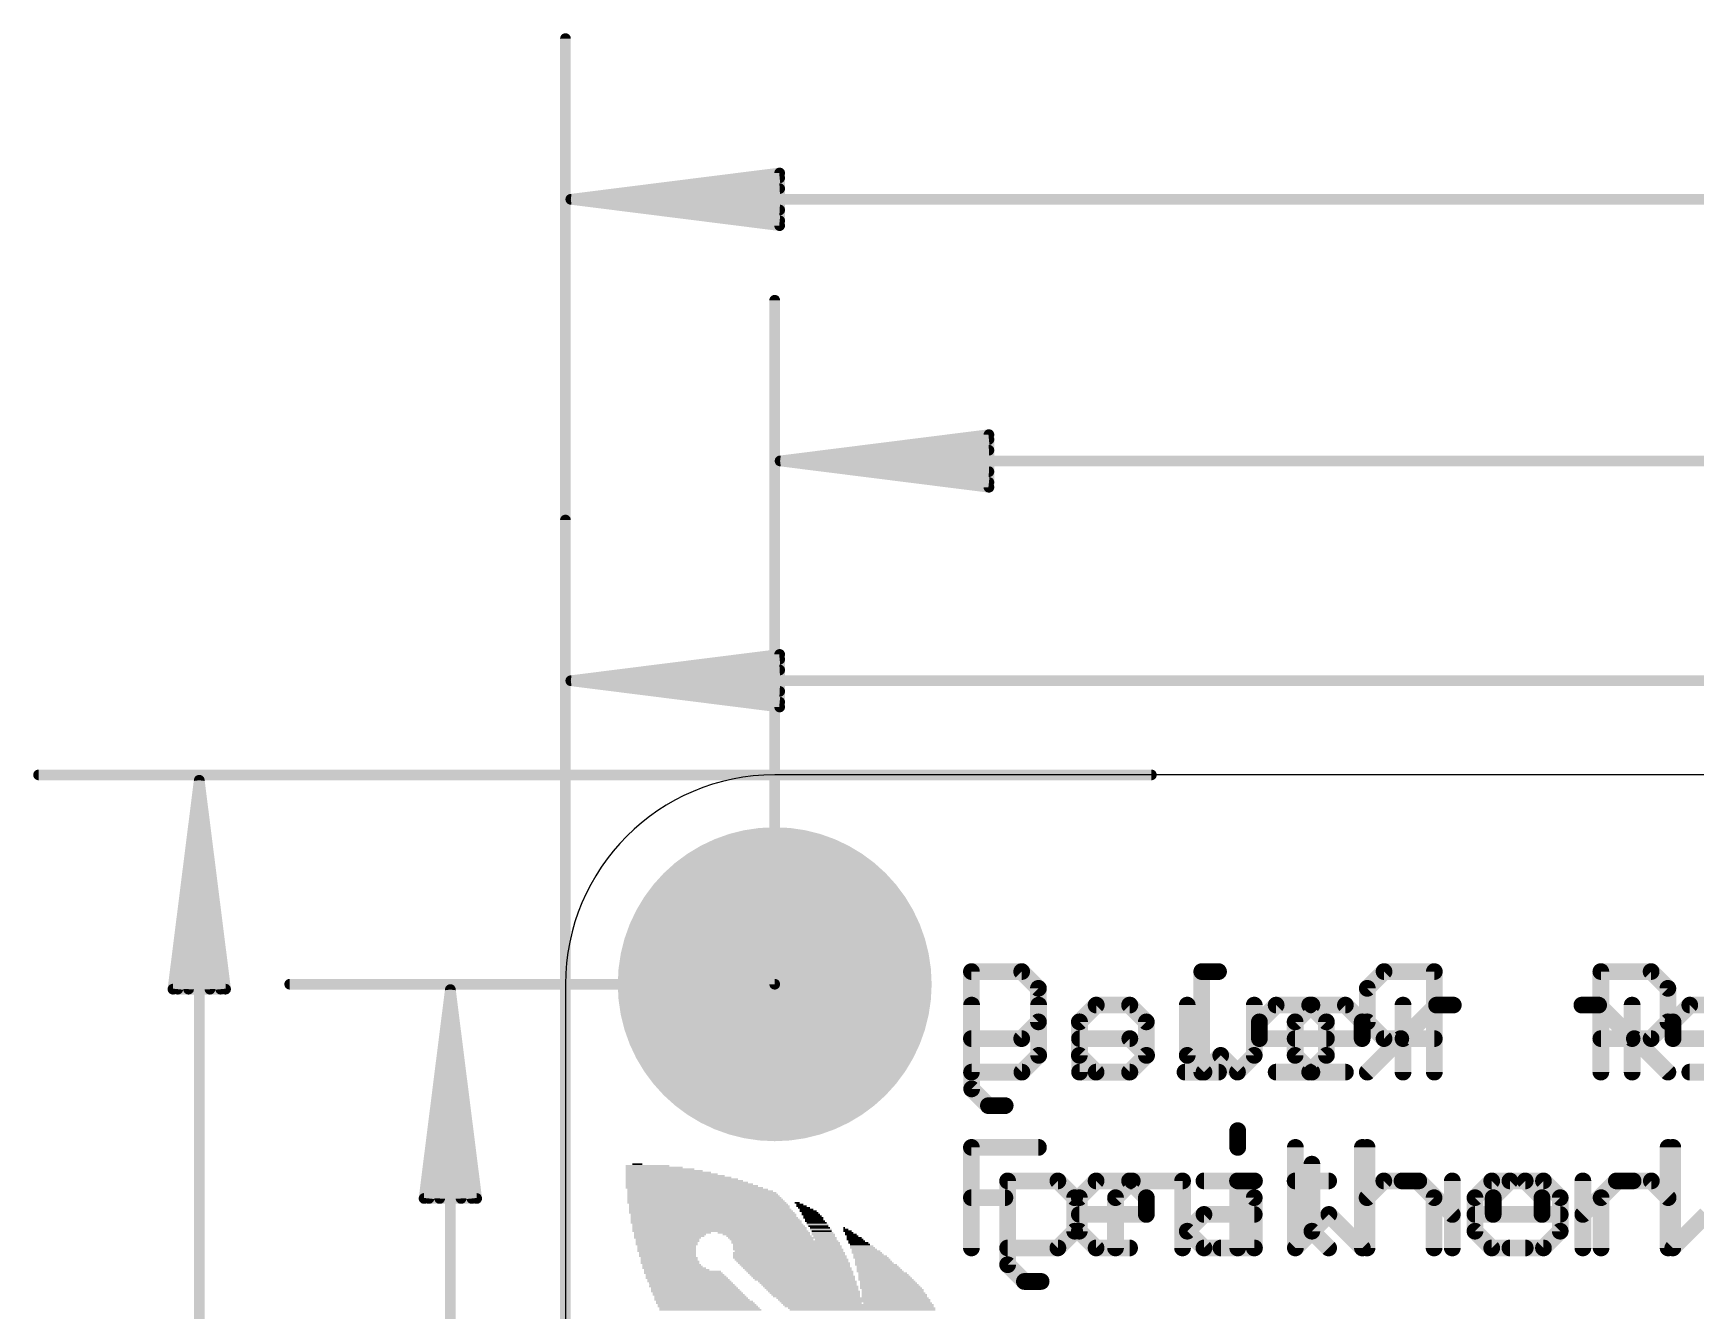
# Model space of a CAD drawing. Extents: x -6.8 to 73.8, y -5.2 to 32.2.
# Drawn here: x -6.46 to 13.72, y 16.36 to 31.86 of the extents above; entities that cross this region are included whole.
import ezdxf

# ---------------------------------------------------------------- set-up
doc = ezdxf.new("R2010")
doc.units = 0
for name, color, linetype in [('17', 110, 'CONTINUOUS'), ('20', 53, 'CONTINUOUS'), ('21', 40, 'CONTINUOUS'), ('22', 6, 'CONTINUOUS'), ('47', 253, 'CONTINUOUS')]:
    doc.layers.add(name, color=color, linetype=linetype)

# ---------------------------------------------------------------- blocks, each defined once
blk = doc.blocks.new('ROUNDP')
at = {"const_width": 0.5}
blk.add_lwpolyline([(0, -0.25, 1), (0, 0.25, 1), (0, -0.25)], format="xyb", dxfattribs=at)
blk = doc.blocks.new('RECT')
blk.add_solid([(-0.5, -0.5), (0.5, -0.5), (-0.5, 0.5), (0.5, 0.5)])

msp = doc.modelspace()

# ---------------------------------------------------------------- linework, layer by layer
at = {"layer": '20'}
for p, q in [((48.26, 22.86), (2.54, 22.86)), ((0, 20.32), (0, 2.54))]:
    msp.add_line(p, q, dxfattribs=at)
msp.add_arc((2.54, 20.32), 2.54, 90, 180, dxfattribs=at)
at = {"layer": '21', "const_width": 0.2032}
for points in [[(4.9276, 19.2532), (4.9276, 20.4734)], [(4.9276, 20.4734), (5.5377, 20.4734)], [(5.5377, 20.4734), (5.7411, 20.2701)], [(12.5677, 19.2532), (12.5677, 20.4734)], [(12.5677, 20.4734), (13.1778, 20.4734)], [(13.1778, 20.4734), (13.3812, 20.2701)], [(5.7411, 20.2701), (5.7411, 19.8633)], [(13.3812, 20.2701), (13.3812, 19.8633)], [(6.4407, 20.0667), (6.2373, 19.8633)], [(6.8474, 20.0667), (6.4407, 20.0667)], [(7.0508, 19.8633), (6.8474, 20.0667)], [(7.5471, 20.0667), (7.5471, 19.4566)], [(8.3605, 19.4566), (8.3605, 20.0667)], [(8.8568, 19.8633), (9.0601, 20.0667)], [(9.0601, 20.0667), (9.4669, 20.0667)], [(9.4669, 20.0667), (9.6703, 19.8633)], [(10.1665, 19.2532), (10.1665, 20.0667)], [(10.1665, 19.6599), (10.5732, 20.0667)], [(10.5732, 20.0667), (10.7766, 20.0667)], [(5.7411, 19.8633), (5.5377, 19.6599)], [(6.2373, 19.8633), (6.2373, 19.4566)], [(7.0508, 19.4566), (7.0508, 19.8633)], [(8.8568, 19.4566), (8.8568, 19.8633)], [(9.6703, 19.8633), (9.6703, 19.6599)], [(13.3812, 19.8633), (13.1778, 19.6599)], [(5.5377, 19.6599), (4.9276, 19.6599)], [(9.6703, 19.6599), (8.8568, 19.6599)], [(13.1778, 19.6599), (12.5677, 19.6599)], [(12.9744, 19.6599), (13.3812, 19.2532)], [(6.2373, 19.4566), (6.4407, 19.2532)], [(6.8474, 19.2532), (7.0508, 19.4566)], [(7.5471, 19.4566), (7.7504, 19.2532)], [(7.7504, 19.2532), (7.9538, 19.4566)], [(7.9538, 19.4566), (8.1572, 19.2532)], [(8.1572, 19.2532), (8.3605, 19.4566)], [(9.0601, 19.2532), (8.8568, 19.4566)], [(6.4407, 19.2532), (6.8474, 19.2532)], [(9.4669, 19.2532), (9.0601, 19.2532)], [(4.9276, 17.1196), (4.9276, 18.3398)], [(4.9276, 18.3398), (5.7411, 18.3398)], [(9.7299, 18.3398), (9.7299, 17.1196)], [(13.4408, 18.3398), (13.4408, 17.1196)], [(9.0601, 18.1365), (9.0601, 17.323)], [(6.2373, 17.7297), (6.4407, 17.9331)], [(6.4407, 17.9331), (6.8474, 17.9331)], [(6.8474, 17.9331), (7.0508, 17.7297)], [(7.7504, 17.9331), (8.1572, 17.9331)], [(8.1572, 17.9331), (8.3605, 17.7297)], [(8.8568, 17.9331), (9.2635, 17.9331)], [(9.7299, 17.7297), (9.9333, 17.9331)], [(9.9333, 17.9331), (10.34, 17.9331)], [(10.34, 17.9331), (10.5434, 17.7297)], [(11.0396, 17.7297), (11.243, 17.9331)], [(11.243, 17.9331), (11.6498, 17.9331)], [(11.6498, 17.9331), (11.8531, 17.7297)], [(12.3494, 17.1196), (12.3494, 17.9331)], [(12.3494, 17.5263), (12.7561, 17.9331)], [(12.7561, 17.9331), (12.9595, 17.9331)], [(4.9276, 17.7297), (5.3343, 17.7297)], [(6.2373, 17.323), (6.2373, 17.7297)], [(7.0508, 17.7297), (7.0508, 17.5263)], [(8.3605, 17.7297), (8.3605, 17.1196)], [(10.5434, 17.7297), (10.5434, 17.1196)], [(11.0396, 17.323), (11.0396, 17.7297)], [(11.8531, 17.7297), (11.8531, 17.5263)], [(7.0508, 17.5263), (6.2373, 17.5263)], [(7.5471, 17.323), (7.7504, 17.5263)], [(7.7504, 17.5263), (8.3605, 17.5263)], [(11.8531, 17.5263), (11.0396, 17.5263)], [(13.4408, 17.1196), (13.8476, 17.5263)], [(6.4407, 17.1196), (6.2373, 17.323)], [(7.7504, 17.1196), (7.5471, 17.323)], [(9.0601, 17.323), (9.2635, 17.1196)], [(11.243, 17.1196), (11.0396, 17.323)], [(6.8474, 17.1196), (6.4407, 17.1196)], [(8.3605, 17.1196), (7.7504, 17.1196)], [(11.6498, 17.1196), (11.243, 17.1196)]]:
    msp.add_lwpolyline(points, dxfattribs=at)
at = {"layer": '21', "const_width": 0.1016}
for points in [[(4.9784, 20.4734, 1), (4.8768, 20.4734)], [(4.9276, 20.5242, 1), (4.9276, 20.4226)], [(5.5736, 20.5094, 1), (5.5018, 20.4375)], [(5.5377, 20.4226, 1), (5.5377, 20.5242)], [(12.6185, 20.4734, 1), (12.5169, 20.4734)], [(12.5677, 20.5242, 1), (12.5677, 20.4226)], [(13.2137, 20.5094, 1), (13.1419, 20.4375)], [(13.1778, 20.4226, 1), (13.1778, 20.5242)], [(5.7919, 20.2701, 1), (5.6903, 20.2701)], [(5.7052, 20.2341, 1), (5.777, 20.306)], [(13.432, 20.2701, 1), (13.3304, 20.2701)], [(13.3452, 20.2341, 1), (13.4171, 20.306)], [(6.4407, 20.1175, 1), (6.4407, 20.0159)], [(6.4766, 20.0308, 1), (6.4048, 20.1026)], [(6.8834, 20.1026, 1), (6.8115, 20.0308)], [(6.8474, 20.0159, 1), (6.8474, 20.1175)], [(7.5979, 20.0667, 1), (7.4963, 20.0667)], [(8.4113, 20.0667, 1), (8.3097, 20.0667)], [(9.0601, 20.1175, 1), (9.0601, 20.0159)], [(9.0961, 20.0308, 1), (9.0242, 20.1026)], [(9.5028, 20.1026, 1), (9.431, 20.0308)], [(9.4669, 20.0159, 1), (9.4669, 20.1175)], [(10.2173, 20.0667, 1), (10.1157, 20.0667)], [(10.5732, 20.1175, 1), (10.5732, 20.0159)], [(10.6092, 20.0308, 1), (10.5373, 20.1026)], [(10.7766, 20.0159, 1), (10.7766, 20.1175)], [(5.6903, 19.8633, 1), (5.7919, 19.8633)], [(5.777, 19.8274, 1), (5.7052, 19.8992)], [(6.2881, 19.8633, 1), (6.1865, 19.8633)], [(6.2014, 19.8992, 1), (6.2732, 19.8274)], [(7.1016, 19.8633, 1), (7, 19.8633)], [(7.0149, 19.8274, 1), (7.0867, 19.8992)], [(8.9076, 19.8633, 1), (8.806, 19.8633)], [(8.8209, 19.8992, 1), (8.8927, 19.8274)], [(9.7211, 19.8633, 1), (9.6195, 19.8633)], [(9.6343, 19.8274, 1), (9.7062, 19.8992)], [(13.3304, 19.8633, 1), (13.432, 19.8633)], [(13.4171, 19.8274, 1), (13.3452, 19.8992)], [(4.9276, 19.7107, 1), (4.9276, 19.6091)], [(5.5018, 19.6959, 1), (5.5736, 19.624)], [(5.5377, 19.6091, 1), (5.5377, 19.7107)], [(8.8568, 19.7107, 1), (8.8568, 19.6091)], [(9.6195, 19.6599, 1), (9.7211, 19.6599)], [(9.6703, 19.6091, 1), (9.6703, 19.7107)], [(10.1306, 19.6959, 1), (10.2024, 19.624)], [(12.5677, 19.7107, 1), (12.5677, 19.6091)], [(13.0103, 19.6959, 1), (12.9385, 19.624)], [(13.1419, 19.6959, 1), (13.2137, 19.624)], [(13.1778, 19.6091, 1), (13.1778, 19.7107)], [(6.2732, 19.4925, 1), (6.2014, 19.4207)], [(6.1865, 19.4566, 1), (6.2881, 19.4566)], [(7, 19.4566, 1), (7.1016, 19.4566)], [(7.0867, 19.4207, 1), (7.0149, 19.4925)], [(7.583, 19.4925, 1), (7.5111, 19.4207)], [(7.4963, 19.4566, 1), (7.5979, 19.4566)], [(7.9897, 19.4925, 1), (7.9179, 19.4207)], [(7.9897, 19.4207, 1), (7.9179, 19.4925)], [(8.3097, 19.4566, 1), (8.4113, 19.4566)], [(8.3965, 19.4207, 1), (8.3246, 19.4925)], [(8.8927, 19.4925, 1), (8.8209, 19.4207)], [(8.806, 19.4566, 1), (8.9076, 19.4566)], [(4.8768, 19.2532, 1), (4.9784, 19.2532)], [(6.4407, 19.304, 1), (6.4407, 19.2024)], [(6.4048, 19.2173, 1), (6.4766, 19.2891)], [(6.8115, 19.2891, 1), (6.8834, 19.2173)], [(6.8474, 19.2024, 1), (6.8474, 19.304)], [(7.7145, 19.2891, 1), (7.7863, 19.2173)], [(7.7145, 19.2173, 1), (7.7863, 19.2891)], [(8.1212, 19.2891, 1), (8.1931, 19.2173)], [(8.1212, 19.2173, 1), (8.1931, 19.2891)], [(9.0601, 19.304, 1), (9.0601, 19.2024)], [(9.0242, 19.2173, 1), (9.0961, 19.2891)], [(9.4669, 19.2024, 1), (9.4669, 19.304)], [(10.1157, 19.2532, 1), (10.2173, 19.2532)], [(12.5169, 19.2532, 1), (12.6185, 19.2532)], [(13.3452, 19.2173, 1), (13.4171, 19.2891)], [(4.9784, 18.3398, 1), (4.8768, 18.3398)], [(4.9276, 18.3906, 1), (4.9276, 18.289)], [(5.7411, 18.289, 1), (5.7411, 18.3906)], [(9.7807, 18.3398, 1), (9.6791, 18.3398)], [(13.4916, 18.3398, 1), (13.39, 18.3398)], [(9.1109, 18.1365, 1), (9.0093, 18.1365)], [(6.4407, 17.9839, 1), (6.4407, 17.8823)], [(6.4766, 17.8972, 1), (6.4048, 17.969)], [(6.8834, 17.969, 1), (6.8115, 17.8972)], [(6.8474, 17.8823, 1), (6.8474, 17.9839)], [(7.7504, 17.9839, 1), (7.7504, 17.8823)], [(8.1931, 17.969, 1), (8.1212, 17.8972)], [(8.1572, 17.8823, 1), (8.1572, 17.9839)], [(8.8568, 17.9839, 1), (8.8568, 17.8823)], [(9.2635, 17.8823, 1), (9.2635, 17.9839)], [(9.9333, 17.9839, 1), (9.9333, 17.8823)], [(9.9692, 17.8972, 1), (9.8974, 17.969)], [(10.376, 17.969, 1), (10.3041, 17.8972)], [(10.34, 17.8823, 1), (10.34, 17.9839)], [(11.243, 17.9839, 1), (11.243, 17.8823)], [(11.2789, 17.8972, 1), (11.2071, 17.969)], [(11.6857, 17.969, 1), (11.6138, 17.8972)], [(11.6498, 17.8823, 1), (11.6498, 17.9839)], [(12.4002, 17.9331, 1), (12.2986, 17.9331)], [(12.7561, 17.9839, 1), (12.7561, 17.8823)], [(12.792, 17.8972, 1), (12.7202, 17.969)], [(12.9595, 17.8823, 1), (12.9595, 17.9839)], [(4.9276, 17.7805, 1), (4.9276, 17.6789)], [(5.3343, 17.6789, 1), (5.3343, 17.7805)], [(6.2881, 17.7297, 1), (6.1865, 17.7297)], [(6.2014, 17.7656, 1), (6.2732, 17.6938)], [(7.1016, 17.7297, 1), (7, 17.7297)], [(7.0149, 17.6938, 1), (7.0867, 17.7656)], [(8.4113, 17.7297, 1), (8.3097, 17.7297)], [(8.3246, 17.6938, 1), (8.3965, 17.7656)], [(9.694, 17.7656, 1), (9.7658, 17.6938)], [(10.5942, 17.7297, 1), (10.4926, 17.7297)], [(10.5075, 17.6938, 1), (10.5793, 17.7656)], [(11.0905, 17.7297, 1), (10.9888, 17.7297)], [(11.0037, 17.7656, 1), (11.0756, 17.6938)], [(11.9039, 17.7297, 1), (11.8023, 17.7297)], [(11.8172, 17.6938, 1), (11.8891, 17.7656)], [(6.2373, 17.5771, 1), (6.2373, 17.4755)], [(7, 17.5263, 1), (7.1016, 17.5263)], [(7.0508, 17.4755, 1), (7.0508, 17.5771)], [(7.7504, 17.5771, 1), (7.7504, 17.4755)], [(7.7863, 17.4904, 1), (7.7145, 17.5623)], [(8.3605, 17.4755, 1), (8.3605, 17.5771)], [(11.0396, 17.5771, 1), (11.0396, 17.4755)], [(11.8023, 17.5263, 1), (11.9039, 17.5263)], [(11.8531, 17.4755, 1), (11.8531, 17.5771)], [(12.3135, 17.5623, 1), (12.3853, 17.4904)], [(6.2732, 17.3589, 1), (6.2014, 17.2871)], [(6.1865, 17.323, 1), (6.2881, 17.323)], [(7.583, 17.3589, 1), (7.5111, 17.2871)], [(7.5111, 17.3589, 1), (7.583, 17.2871)], [(9.0961, 17.3589, 1), (9.0242, 17.2871)], [(9.0093, 17.323, 1), (9.1109, 17.323)], [(11.0756, 17.3589, 1), (11.0037, 17.2871)], [(10.9888, 17.323, 1), (11.0905, 17.323)], [(4.8768, 17.1196, 1), (4.9784, 17.1196)], [(6.4407, 17.1704, 1), (6.4407, 17.0688)], [(6.4048, 17.0837, 1), (6.4766, 17.1555)], [(6.8474, 17.0688, 1), (6.8474, 17.1704)], [(7.7504, 17.1704, 1), (7.7504, 17.0688)], [(7.7145, 17.0837, 1), (7.7863, 17.1555)], [(8.3097, 17.1196, 1), (8.4113, 17.1196)], [(8.3605, 17.0688, 1), (8.3605, 17.1704)], [(9.2276, 17.0837, 1), (9.2994, 17.1555)], [(9.6791, 17.1196, 1), (9.7807, 17.1196)], [(10.4926, 17.1196, 1), (10.5942, 17.1196)], [(11.243, 17.1704, 1), (11.243, 17.0688)], [(11.2071, 17.0837, 1), (11.2789, 17.1555)], [(11.6498, 17.0688, 1), (11.6498, 17.1704)], [(12.2986, 17.1196, 1), (12.4002, 17.1196)], [(13.4049, 17.1555, 1), (13.4767, 17.0837)], [(13.39, 17.1196, 1), (13.4916, 17.1196)]]:
    msp.add_lwpolyline(points, format="xyb", dxfattribs=at)
at = {"layer": '22', "const_width": 0.2032}
for points in [[(7.9269, 20.4734), (7.7235, 20.4734)], [(7.7235, 20.4734), (7.7235, 19.2532)], [(9.9362, 20.4734), (9.7328, 20.2701)], [(10.5463, 20.4734), (9.9362, 20.4734)], [(10.5463, 19.2532), (10.5463, 20.4734)], [(9.7328, 20.2701), (9.7328, 19.8633)], [(4.9305, 20.0667), (4.9305, 19.0498)], [(5.744, 20.0667), (5.744, 19.4566)], [(6.4436, 20.0667), (6.2402, 19.8633)], [(6.8504, 20.0667), (6.4436, 20.0667)], [(8.6265, 20.0667), (8.4231, 19.8633)], [(9.0332, 20.0667), (8.6265, 20.0667)], [(9.2366, 19.8633), (9.0332, 20.0667)], [(12.5408, 20.0667), (12.3374, 20.0667)], [(12.9475, 19.6599), (12.5408, 20.0667)], [(12.9475, 19.2532), (12.9475, 20.0667)], [(13.6471, 20.0667), (13.4437, 19.8633)], [(14.0539, 20.0667), (13.6471, 20.0667)], [(6.2402, 19.8633), (6.2402, 19.2532)], [(8.4231, 19.8633), (8.4231, 19.6599)], [(9.2366, 19.4566), (9.2366, 19.8633)], [(9.7328, 19.8633), (9.9362, 19.6599)], [(13.4437, 19.8633), (13.4437, 19.6599)], [(6.8504, 19.6599), (6.2402, 19.6599)], [(7.0537, 19.4566), (6.8504, 19.6599)], [(8.4231, 19.6599), (9.2366, 19.6599)], [(10.1396, 19.6599), (9.7328, 19.2532)], [(9.9362, 19.6599), (10.5463, 19.6599)], [(13.4437, 19.6599), (14.2572, 19.6599)], [(5.744, 19.4566), (5.5406, 19.2532)], [(6.8504, 19.2532), (7.0537, 19.4566)], [(9.0332, 19.2532), (9.2366, 19.4566)], [(5.5406, 19.2532), (4.9305, 19.2532)], [(6.2402, 19.2532), (6.8504, 19.2532)], [(7.9269, 19.2532), (7.5201, 19.2532)], [(8.6265, 19.2532), (9.0332, 19.2532)], [(13.6471, 19.2532), (14.0539, 19.2532)], [(4.9305, 19.0498), (5.1339, 18.8465)], [(5.1339, 18.8465), (5.3373, 18.8465)], [(8.1601, 18.5432), (8.1601, 18.3398)], [(8.8597, 17.1196), (8.8597, 18.3398)], [(9.6732, 18.3398), (9.6732, 17.1196)], [(13.3841, 18.3398), (13.3841, 17.1196)], [(5.3671, 16.9162), (5.3671, 17.9331)], [(5.3671, 17.9331), (5.9772, 17.9331)], [(5.9772, 17.9331), (6.1806, 17.7297)], [(6.8802, 17.9331), (6.6768, 17.7297)], [(7.4903, 17.9331), (6.8802, 17.9331)], [(7.4903, 17.1196), (7.4903, 17.9331)], [(8.3635, 17.9331), (8.1601, 17.9331)], [(8.1601, 17.9331), (8.1601, 17.1196)], [(10.3579, 17.9331), (10.1545, 17.9331)], [(10.7646, 17.5263), (10.3579, 17.9331)], [(10.7646, 17.1196), (10.7646, 17.9331)], [(11.4642, 17.9331), (11.2609, 17.7297)], [(11.871, 17.9331), (11.4642, 17.9331)], [(12.0744, 17.7297), (11.871, 17.9331)], [(12.774, 17.9331), (12.5706, 17.7297)], [(13.1807, 17.9331), (12.774, 17.9331)], [(13.3841, 17.7297), (13.1807, 17.9331)], [(6.1806, 17.7297), (6.1806, 17.323)], [(6.6768, 17.7297), (6.6768, 17.1196)], [(11.2609, 17.7297), (11.2609, 17.5263)], [(12.0744, 17.323), (12.0744, 17.7297)], [(12.5706, 17.7297), (12.5706, 17.1196)], [(9.2664, 17.5263), (8.8597, 17.1196)], [(9.6732, 17.1196), (9.2664, 17.5263)], [(11.2609, 17.5263), (12.0744, 17.5263)], [(6.1806, 17.323), (5.9772, 17.1196)], [(11.871, 17.1196), (12.0744, 17.323)], [(5.9772, 17.1196), (5.3671, 17.1196)], [(8.3635, 17.1196), (7.9567, 17.1196)], [(11.4642, 17.1196), (11.871, 17.1196)], [(5.5705, 16.7129), (5.3671, 16.9162)], [(5.7738, 16.7129), (5.5705, 16.7129)]]:
    msp.add_lwpolyline(points, dxfattribs=at)
at = {"layer": '22', "const_width": 0.1016}
for points in [[(7.7235, 20.5242, 1), (7.7235, 20.4226)], [(7.7743, 20.4734, 1), (7.6727, 20.4734)], [(7.9269, 20.4226, 1), (7.9269, 20.5242)], [(9.9362, 20.5242, 1), (9.9362, 20.4226)], [(9.9721, 20.4375, 1), (9.9003, 20.5094)], [(10.5971, 20.4734, 1), (10.4955, 20.4734)], [(10.5463, 20.4226, 1), (10.5463, 20.5242)], [(9.7836, 20.2701, 1), (9.682, 20.2701)], [(9.6969, 20.306, 1), (9.7688, 20.2341)], [(4.9813, 20.0667, 1), (4.8797, 20.0667)], [(5.7948, 20.0667, 1), (5.6932, 20.0667)], [(6.4436, 20.1175, 1), (6.4436, 20.0159)], [(6.4795, 20.0308, 1), (6.4077, 20.1026)], [(6.8504, 20.0159, 1), (6.8504, 20.1175)], [(8.6265, 20.1175, 1), (8.6265, 20.0159)], [(8.6624, 20.0308, 1), (8.5906, 20.1026)], [(9.0692, 20.1026, 1), (8.9973, 20.0308)], [(9.0332, 20.0159, 1), (9.0332, 20.1175)], [(12.3374, 20.1175, 1), (12.3374, 20.0159)], [(12.5767, 20.1026, 1), (12.5048, 20.0308)], [(12.5408, 20.0159, 1), (12.5408, 20.1175)], [(12.9983, 20.0667, 1), (12.8967, 20.0667)], [(13.6471, 20.1175, 1), (13.6471, 20.0159)], [(13.683, 20.0308, 1), (13.6112, 20.1026)], [(6.291, 19.8633, 1), (6.1894, 19.8633)], [(6.2043, 19.8992, 1), (6.2762, 19.8274)], [(8.4739, 19.8633, 1), (8.3723, 19.8633)], [(8.3872, 19.8992, 1), (8.459, 19.8274)], [(9.2874, 19.8633, 1), (9.1858, 19.8633)], [(9.2007, 19.8274, 1), (9.2725, 19.8992)], [(9.7688, 19.8992, 1), (9.6969, 19.8274)], [(9.682, 19.8633, 1), (9.7836, 19.8633)], [(13.4945, 19.8633, 1), (13.3929, 19.8633)], [(13.4078, 19.8992, 1), (13.4797, 19.8274)], [(6.2402, 19.7107, 1), (6.2402, 19.6091)], [(6.8863, 19.6959, 1), (6.8144, 19.624)], [(6.8504, 19.6091, 1), (6.8504, 19.7107)], [(8.4231, 19.7107, 1), (8.4231, 19.6091)], [(8.3723, 19.6599, 1), (8.4739, 19.6599)], [(9.2366, 19.6091, 1), (9.2366, 19.7107)], [(9.9362, 19.7107, 1), (9.9362, 19.6091)], [(9.9003, 19.624, 1), (9.9721, 19.6959)], [(10.1755, 19.624, 1), (10.1037, 19.6959)], [(10.5463, 19.6091, 1), (10.5463, 19.7107)], [(12.9116, 19.624, 1), (12.9834, 19.6959)], [(13.4437, 19.7107, 1), (13.4437, 19.6091)], [(13.3929, 19.6599, 1), (13.4945, 19.6599)], [(5.6932, 19.4566, 1), (5.7948, 19.4566)], [(5.7799, 19.4207, 1), (5.7081, 19.4925)], [(7.0897, 19.4207, 1), (7.0178, 19.4925)], [(7.0178, 19.4207, 1), (7.0897, 19.4925)], [(9.1858, 19.4566, 1), (9.2874, 19.4566)], [(9.2725, 19.4207, 1), (9.2007, 19.4925)], [(4.9305, 19.304, 1), (4.9305, 19.2024)], [(5.5047, 19.2891, 1), (5.5766, 19.2173)], [(5.5406, 19.2024, 1), (5.5406, 19.304)], [(6.2402, 19.304, 1), (6.2402, 19.2024)], [(6.1894, 19.2532, 1), (6.291, 19.2532)], [(6.8144, 19.2891, 1), (6.8863, 19.2173)], [(6.8504, 19.2024, 1), (6.8504, 19.304)], [(7.5201, 19.304, 1), (7.5201, 19.2024)], [(7.6727, 19.2532, 1), (7.7743, 19.2532)], [(7.9269, 19.2024, 1), (7.9269, 19.304)], [(8.6265, 19.304, 1), (8.6265, 19.2024)], [(8.9973, 19.2891, 1), (9.0692, 19.2173)], [(9.0332, 19.2024, 1), (9.0332, 19.304)], [(9.6969, 19.2891, 1), (9.7688, 19.2173)], [(10.4955, 19.2532, 1), (10.5971, 19.2532)], [(12.8967, 19.2532, 1), (12.9983, 19.2532)], [(13.6471, 19.304, 1), (13.6471, 19.2024)], [(4.9664, 19.0857, 1), (4.8946, 19.0139)], [(4.8797, 19.0498, 1), (4.9813, 19.0498)], [(5.1339, 18.8973, 1), (5.1339, 18.7957)], [(5.098, 18.8105, 1), (5.1698, 18.8824)], [(5.3373, 18.7957, 1), (5.3373, 18.8973)], [(8.2109, 18.5432, 1), (8.1093, 18.5432)], [(8.1093, 18.3398, 1), (8.2109, 18.3398)], [(8.9105, 18.3398, 1), (8.8089, 18.3398)], [(9.724, 18.3398, 1), (9.6224, 18.3398)], [(13.4349, 18.3398, 1), (13.3333, 18.3398)], [(5.4179, 17.9331, 1), (5.3163, 17.9331)], [(5.3671, 17.9839, 1), (5.3671, 17.8823)], [(6.0131, 17.969, 1), (5.9413, 17.8972)], [(5.9772, 17.8823, 1), (5.9772, 17.9839)], [(6.8802, 17.9839, 1), (6.8802, 17.8823)], [(6.9161, 17.8972, 1), (6.8443, 17.969)], [(7.5411, 17.9331, 1), (7.4395, 17.9331)], [(7.4903, 17.8823, 1), (7.4903, 17.9839)], [(8.1601, 17.9839, 1), (8.1601, 17.8823)], [(8.2109, 17.9331, 1), (8.1093, 17.9331)], [(8.3635, 17.8823, 1), (8.3635, 17.9839)], [(10.1545, 17.9839, 1), (10.1545, 17.8823)], [(10.3938, 17.969, 1), (10.322, 17.8972)], [(10.3579, 17.8823, 1), (10.3579, 17.9839)], [(10.8154, 17.9331, 1), (10.7138, 17.9331)], [(11.4642, 17.9839, 1), (11.4642, 17.8823)], [(11.5002, 17.8972, 1), (11.4283, 17.969)], [(11.9069, 17.969, 1), (11.8351, 17.8972)], [(11.871, 17.8823, 1), (11.871, 17.9839)], [(12.774, 17.9839, 1), (12.774, 17.8823)], [(12.8099, 17.8972, 1), (12.738, 17.969)], [(13.2166, 17.969, 1), (13.1448, 17.8972)], [(13.1807, 17.8823, 1), (13.1807, 17.9839)], [(6.2314, 17.7297, 1), (6.1298, 17.7297)], [(6.1447, 17.6938, 1), (6.2165, 17.7656)], [(6.7276, 17.7297, 1), (6.626, 17.7297)], [(6.6409, 17.7656, 1), (6.7127, 17.6938)], [(11.2249, 17.7656, 1), (11.2968, 17.6938)], [(11.3117, 17.7297, 1), (11.2101, 17.7297)], [(12.1252, 17.7297, 1), (12.0236, 17.7297)], [(12.0384, 17.6938, 1), (12.1103, 17.7656)], [(12.6214, 17.7297, 1), (12.5198, 17.7297)], [(12.5347, 17.7656, 1), (12.6065, 17.6938)], [(13.3482, 17.6938, 1), (13.42, 17.7656)], [(9.3024, 17.5623, 1), (9.2305, 17.4904)], [(9.3024, 17.4904, 1), (9.2305, 17.5623)], [(10.7287, 17.4904, 1), (10.8005, 17.5623)], [(11.2609, 17.5771, 1), (11.2609, 17.4755)], [(11.2101, 17.5263, 1), (11.3117, 17.5263)], [(12.0744, 17.4755, 1), (12.0744, 17.5771)], [(6.1298, 17.323, 1), (6.2314, 17.323)], [(6.2165, 17.2871, 1), (6.1447, 17.3589)], [(12.0236, 17.323, 1), (12.1252, 17.323)], [(12.1103, 17.2871, 1), (12.0384, 17.3589)], [(5.3671, 17.1704, 1), (5.3671, 17.0688)], [(5.9413, 17.1555, 1), (6.0131, 17.0837)], [(5.9772, 17.0688, 1), (5.9772, 17.1704)], [(6.626, 17.1196, 1), (6.7276, 17.1196)], [(7.4395, 17.1196, 1), (7.5411, 17.1196)], [(7.9567, 17.1704, 1), (7.9567, 17.0688)], [(8.1093, 17.1196, 1), (8.2109, 17.1196)], [(8.3635, 17.0688, 1), (8.3635, 17.1704)], [(8.8238, 17.1555, 1), (8.8956, 17.0837)], [(8.8089, 17.1196, 1), (8.9105, 17.1196)], [(9.6224, 17.1196, 1), (9.724, 17.1196)], [(9.6373, 17.0837, 1), (9.7091, 17.1555)], [(10.7138, 17.1196, 1), (10.8154, 17.1196)], [(11.4642, 17.1704, 1), (11.4642, 17.0688)], [(11.8351, 17.1555, 1), (11.9069, 17.0837)], [(11.871, 17.0688, 1), (11.871, 17.1704)], [(12.5198, 17.1196, 1), (12.6214, 17.1196)], [(13.3333, 17.1196, 1), (13.4349, 17.1196)], [(5.403, 16.9521, 1), (5.3312, 16.8803)], [(5.3163, 16.9162, 1), (5.4179, 16.9162)], [(5.5705, 16.7637, 1), (5.5705, 16.6621)], [(5.5345, 16.6769, 1), (5.6064, 16.7488)], [(5.7738, 16.6621, 1), (5.7738, 16.7637)]]:
    msp.add_lwpolyline(points, format="xyb", dxfattribs=at)
at = {"layer": '47', "const_width": 0.13}
for points in [[(0, 13.335), (0, 31.795)], [(0.065, 29.845), (2.6, 30.1642)], [(0.065, 29.845), (2.6, 30.105)], [(2.6, 30.1642), (2.6, 29.5258)], [(0.065, 29.845), (2.6, 29.975)], [(0.065, 29.845), (50.735, 29.845)], [(2.6, 29.5258), (0.065, 29.845)], [(2.6, 29.715), (0.065, 29.845)], [(2.6, 29.585), (0.065, 29.845)], [(2.54, 20.32), (2.54, 28.62)], [(2.605, 26.67), (5.14, 26.9892)], [(5.14, 26.9892), (5.14, 26.3508)], [(2.605, 26.67), (5.14, 26.93)], [(2.605, 26.67), (5.14, 26.8)], [(2.605, 26.67), (48.195, 26.67)], [(5.14, 26.3508), (2.605, 26.67)], [(5.14, 26.54), (2.605, 26.67)], [(5.14, 26.41), (2.605, 26.67)], [(0, 11.303), (0, 25.953)], [(0.065, 24.003), (2.6, 24.3222)], [(0.065, 24.003), (2.6, 24.263)], [(2.6, 24.3222), (2.6, 23.6838)], [(0.065, 24.003), (2.6, 24.133)], [(0.065, 24.003), (47.306, 24.003)], [(2.6, 23.6838), (0.065, 24.003)], [(2.6, 23.873), (0.065, 24.003)], [(2.6, 23.743), (0.065, 24.003)], [(7.112, 22.86), (-6.395, 22.86)], [(-4.445, 22.795), (-4.7642, 20.26)], [(-4.445, 22.795), (-4.705, 20.26)], [(-4.445, 22.795), (-4.575, 20.26)], [(-4.445, 0.065), (-4.445, 22.795)], [(-4.1258, 20.26), (-4.445, 22.795)], [(-4.315, 20.26), (-4.445, 22.795)], [(-4.185, 20.26), (-4.445, 22.795)], [(2.54, 20.32), (-3.347, 20.32)], [(-4.7642, 20.26), (-4.1258, 20.26)], [(-1.397, 20.255), (-1.7162, 17.72)], [(-1.397, 20.255), (-1.657, 17.72)], [(-1.397, 20.255), (-1.527, 17.72)], [(-1.397, 2.605), (-1.397, 20.255)], [(-1.0778, 17.72), (-1.397, 20.255)], [(-1.267, 17.72), (-1.397, 20.255)], [(-1.137, 17.72), (-1.397, 20.255)], [(-1.7162, 17.72), (-1.0778, 17.72)]]:
    msp.add_lwpolyline(points, dxfattribs=at)
at = {"layer": '47', "const_width": 0.065}
for points in [[(0.0325, 31.795, 1), (-0.0325, 31.795)], [(2.6325, 30.1642, 1), (2.5675, 30.1642)], [(2.6041, 30.132, 1), (2.5959, 30.1965)], [(2.6033, 30.0727, 1), (2.5967, 30.1373)], [(0.065, 29.8775, 1), (0.065, 29.8125)], [(0.0691, 29.8772, 1), (0.0609, 29.8128)], [(0.0633, 29.8775, 1), (0.0667, 29.8125)], [(0.0667, 29.8775, 1), (0.0633, 29.8125)], [(0.0683, 29.8773, 1), (0.0617, 29.8127)], [(0.0617, 29.8773, 1), (0.0683, 29.8127)], [(0.0609, 29.8772, 1), (0.0691, 29.8128)], [(2.6017, 29.9425, 1), (2.5983, 30.0075)], [(2.5983, 29.6825, 1), (2.6017, 29.7475)], [(2.5675, 29.5258, 1), (2.6325, 29.5258)], [(2.5959, 29.4935, 1), (2.6041, 29.558)], [(2.5967, 29.5527, 1), (2.6033, 29.6173)], [(2.5725, 28.62, 1), (2.5075, 28.62)], [(5.1725, 26.9892, 1), (5.1075, 26.9892)], [(5.1441, 26.957, 1), (5.1359, 27.0215)], [(5.1433, 26.8977, 1), (5.1367, 26.9623)], [(5.1417, 26.7675, 1), (5.1383, 26.8325)], [(2.605, 26.7025, 1), (2.605, 26.6375)], [(2.6091, 26.7022, 1), (2.6009, 26.6378)], [(2.6033, 26.7025, 1), (2.6067, 26.6375)], [(2.6067, 26.7025, 1), (2.6033, 26.6375)], [(2.6083, 26.7023, 1), (2.6017, 26.6377)], [(2.6017, 26.7023, 1), (2.6083, 26.6377)], [(2.6009, 26.7022, 1), (2.6091, 26.6378)], [(5.1367, 26.3777, 1), (5.1433, 26.4423)], [(5.1383, 26.5075, 1), (5.1417, 26.5725)], [(5.1075, 26.3508, 1), (5.1725, 26.3508)], [(5.1359, 26.3185, 1), (5.1441, 26.383)], [(0.0325, 25.953, 1), (-0.0325, 25.953)], [(2.6325, 24.3222, 1), (2.5675, 24.3222)], [(2.6041, 24.29, 1), (2.5959, 24.3545)], [(2.6033, 24.2307, 1), (2.5967, 24.2953)], [(0.065, 24.0355, 1), (0.065, 23.9705)], [(0.0691, 24.0352, 1), (0.0609, 23.9708)], [(0.0633, 24.0355, 1), (0.0667, 23.9705)], [(0.0667, 24.0355, 1), (0.0633, 23.9705)], [(0.0683, 24.0353, 1), (0.0617, 23.9707)], [(0.0617, 24.0353, 1), (0.0683, 23.9707)], [(0.0609, 24.0352, 1), (0.0691, 23.9708)], [(2.6017, 24.1005, 1), (2.5983, 24.1655)], [(2.5983, 23.8405, 1), (2.6017, 23.9055)], [(2.5675, 23.6838, 1), (2.6325, 23.6838)], [(2.5959, 23.6515, 1), (2.6041, 23.716)], [(2.5967, 23.7107, 1), (2.6033, 23.7753)], [(-6.395, 22.8925, 1), (-6.395, 22.8275)], [(-4.4125, 22.795, 1), (-4.4775, 22.795)], [(-4.4128, 22.7991, 1), (-4.4772, 22.7909)], [(-4.4125, 22.7933, 1), (-4.4775, 22.7967)], [(-4.4125, 22.7967, 1), (-4.4775, 22.7933)], [(-4.4127, 22.7983, 1), (-4.4773, 22.7917)], [(-4.4127, 22.7917, 1), (-4.4773, 22.7983)], [(-4.4128, 22.7909, 1), (-4.4772, 22.7991)], [(7.112, 22.8275, 1), (7.112, 22.8925)], [(-3.347, 20.3525, 1), (-3.347, 20.2875)], [(2.54, 20.2875, 1), (2.54, 20.3525)], [(-4.7965, 20.2641, 1), (-4.732, 20.2559)], [(-4.7642, 20.2925, 1), (-4.7642, 20.2275)], [(-4.7373, 20.2633, 1), (-4.6727, 20.2567)], [(-4.6075, 20.2617, 1), (-4.5425, 20.2583)], [(-4.3475, 20.2583, 1), (-4.2825, 20.2617)], [(-4.2173, 20.2567, 1), (-4.1527, 20.2633)], [(-4.158, 20.2559, 1), (-4.0935, 20.2641)], [(-4.1258, 20.2275, 1), (-4.1258, 20.2925)], [(-1.3645, 20.255, 1), (-1.4295, 20.255)], [(-1.3648, 20.2591, 1), (-1.4292, 20.2509)], [(-1.3645, 20.2533, 1), (-1.4295, 20.2567)], [(-1.3645, 20.2567, 1), (-1.4295, 20.2533)], [(-1.3647, 20.2583, 1), (-1.4293, 20.2517)], [(-1.3647, 20.2517, 1), (-1.4293, 20.2583)], [(-1.3648, 20.2509, 1), (-1.4292, 20.2591)], [(2.5075, 20.32, 1), (2.5725, 20.32)], [(-1.7162, 17.7525, 1), (-1.7162, 17.6875)], [(-1.0778, 17.6875, 1), (-1.0778, 17.7525)], [(-1.7485, 17.7241, 1), (-1.684, 17.7159)], [(-1.6893, 17.7233, 1), (-1.6247, 17.7167)], [(-1.5595, 17.7217, 1), (-1.4945, 17.7183)], [(-1.2995, 17.7183, 1), (-1.2345, 17.7217)], [(-1.1693, 17.7167, 1), (-1.1047, 17.7233)], [(-1.11, 17.7159, 1), (-1.0455, 17.7241)]]:
    msp.add_lwpolyline(points, format="xyb", dxfattribs=at)

# ---------------------------------------------------------------- block references
at = {"layer": '17', "xscale": 3.81, "yscale": 3.81}
msp.add_blockref('ROUNDP', (2.54, 20.32), dxfattribs=at)
msp.add_blockref('ROUNDP', (2.54, 20.32), dxfattribs=at)
at = {"layer": '22', "yscale": 0.0203, "rotation": 180}
for p, xscale in [((1.077, 18.095), 0.6909), ((1.1481, 18.0746), 0.8331), ((1.2903, 18.0137), 1.1176), ((1.331, 17.9934), 1.1989), ((1.3716, 17.973), 1.2802), ((1.4122, 17.9527), 1.3614), ((0.9957, 18.1153), 0.5283), ((1.1989, 18.0543), 0.9347), ((1.2497, 18.034), 1.0363), ((0.8738, 18.1356), 0.1219), ((1.4427, 17.9324), 1.4224), ((1.4732, 17.9121), 1.4834), ((1.5646, 17.8511), 1.6662), ((1.5037, 17.8918), 1.5443), ((1.5342, 17.8714), 1.6053), ((1.6053, 17.8308), 1.7069), ((1.6561, 17.7902), 1.8085), ((1.6662, 17.7698), 1.8288), ((1.6764, 17.7495), 1.8491), ((1.6358, 17.8105), 1.7678), ((1.6967, 17.7089), 1.8898), ((1.717, 17.6682), 1.9304), ((1.6866, 17.7292), 1.8694), ((1.7069, 17.6886), 1.9101), ((1.7678, 17.5666), 1.9914), ((1.7374, 17.6479), 1.9304), ((1.7475, 17.6276), 1.9507), ((1.7475, 17.6073), 1.9507), ((1.7577, 17.587), 1.971), ((1.778, 17.5463), 2.0117), ((2.8143, 17.6682), 0.061), ((2.8651, 17.6276), 0.1219), ((2.8448, 17.6479), 0.0813), ((2.8956, 17.6073), 0.1422), ((2.9261, 17.587), 0.1626), ((2.9464, 17.5666), 0.2032), ((2.9667, 17.5463), 0.2032), ((1.7983, 17.526), 2.0117), ((1.7983, 17.5057), 2.0117), ((1.8085, 17.4854), 2.032), ((1.8186, 17.465), 2.0523), ((1.8288, 17.4447), 2.0726), ((1.8288, 17.4244), 2.0726), ((1.8694, 17.3634), 2.1133), ((1.8491, 17.4041), 2.0726), ((1.8593, 17.3838), 2.093), ((2.9769, 17.526), 0.2235), ((2.9972, 17.5057), 0.2235), ((3.0074, 17.4854), 0.2438), ((3.0175, 17.465), 0.2235), ((3.0277, 17.4447), 0.2438), ((3.048, 17.4244), 0.2438), ((3.0582, 17.4041), 0.2642), ((3.0683, 17.3838), 0.2438), ((3.0886, 17.3634), 0.2438), ((3.3833, 17.3634), 0.0203), ((1.8694, 17.3431), 2.1133), ((1.8796, 17.3228), 2.1336), ((1.27, 17.2822), 0.8738), ((1.2598, 17.2618), 0.8534), ((1.2395, 17.2415), 0.8128), ((1.3005, 17.3025), 0.9347), ((1.2395, 17.2212), 0.7722), ((1.2395, 17.2009), 0.7722), ((1.2294, 17.1806), 0.7518), ((1.2294, 17.1602), 0.7518), ((2.4079, 17.3025), 1.1176), ((2.4384, 17.2822), 1.0566), ((2.4689, 17.2618), 1.0363), ((2.6314, 17.2415), 1.3208), ((2.4994, 17.2212), 1.016), ((2.6619, 17.2009), 1.3005), ((2.6721, 17.1806), 1.3208), ((2.6822, 17.1602), 1.3005), ((3.0988, 17.3431), 0.2642), ((3.1191, 17.3025), 0.2642), ((3.1293, 17.2822), 0.2845), ((3.109, 17.3228), 0.2438), ((3.1394, 17.2618), 0.2642), ((3.1598, 17.2212), 0.2642), ((3.4036, 17.3431), 0.061), ((3.4239, 17.3228), 0.1016), ((3.4442, 17.3025), 0.1016), ((3.4646, 17.2822), 0.1422), ((3.5052, 17.2415), 0.1829), ((3.4849, 17.2618), 0.1422), ((3.5154, 17.2212), 0.2032), ((3.5357, 17.2009), 0.2032), ((3.556, 17.1806), 0.2438), ((3.5763, 17.1602), 0.2438), ((1.2294, 17.1399), 0.7112), ((1.2294, 17.1196), 0.7112), ((1.2294, 17.0993), 0.7112), ((1.2294, 17.079), 0.7112), ((1.2395, 17.0586), 0.6909), ((1.2395, 17.0383), 0.6909), ((1.2395, 17.018), 0.6909), ((1.2598, 16.9977), 0.6909), ((1.2598, 16.9774), 0.6909), ((1.27, 16.957), 0.7112), ((2.6924, 17.1399), 1.3208), ((2.6924, 17.1196), 1.3208), ((2.7026, 17.0993), 1.3411), ((2.7127, 17.0586), 1.3614), ((2.7127, 17.0383), 1.3614), ((2.7229, 17.018), 1.3818), ((2.7229, 16.9977), 1.3818), ((2.7127, 17.079), 1.3208), ((2.7432, 16.9774), 1.3818), ((2.7534, 16.957), 1.3614), ((3.5966, 17.1399), 0.2845), ((3.6068, 17.1196), 0.3048), ((3.6271, 17.0993), 0.3048), ((3.6474, 17.079), 0.3454), ((3.6576, 17.0586), 0.3658), ((3.6779, 17.0383), 0.3658), ((3.6982, 17.018), 0.4064), ((3.7084, 16.9977), 0.4267), ((3.7287, 16.9774), 0.4267), ((3.7389, 16.957), 0.447), ((1.27, 16.9367), 0.7112), ((1.2903, 16.9164), 0.7112), ((1.3005, 16.8961), 0.7315), ((1.3208, 16.8758), 0.7722), ((1.3513, 16.8554), 0.7925), ((1.4224, 16.8351), 0.9347), ((1.4326, 16.8148), 0.955), ((1.463, 16.7742), 0.9754), ((1.4529, 16.7945), 0.955), ((1.4732, 16.7538), 0.9957), ((2.7737, 16.9367), 1.3614), ((2.7838, 16.9164), 1.3411), ((2.794, 16.8961), 1.3208), ((2.8143, 16.8758), 1.3208), ((2.8245, 16.8554), 1.3005), ((2.8448, 16.8351), 1.3005), ((2.855, 16.8148), 1.2802), ((2.8651, 16.7945), 1.2598), ((2.8854, 16.7742), 1.2598), ((2.8956, 16.7538), 1.2395), ((3.749, 16.9367), 0.4674), ((3.7694, 16.9164), 0.508), ((3.7998, 16.8758), 0.5283), ((3.7897, 16.8961), 0.508), ((3.81, 16.8554), 0.5486), ((3.8202, 16.8351), 0.569), ((3.8506, 16.8148), 0.5893), ((3.8608, 16.7945), 0.6096), ((3.871, 16.7742), 0.6299), ((3.8811, 16.7538), 0.6502), ((1.4935, 16.7335), 0.9957), ((1.5037, 16.7132), 1.016), ((1.524, 16.6929), 1.016), ((1.5342, 16.6726), 1.0363), ((1.5443, 16.6522), 1.0566), ((1.5646, 16.6319), 1.0566), ((1.5748, 16.6116), 1.077), ((1.585, 16.5913), 1.0973), ((1.6053, 16.571), 1.0973), ((1.6154, 16.5506), 1.1176), ((2.9058, 16.7335), 1.2192), ((2.9362, 16.7132), 1.1989), ((2.9464, 16.6929), 1.1786), ((2.9566, 16.6726), 1.1582), ((2.9769, 16.6522), 1.1582), ((2.987, 16.6319), 1.1379), ((2.9972, 16.6116), 1.1176), ((3.0175, 16.5913), 1.1176), ((3.0277, 16.571), 1.0973), ((3.0378, 16.5506), 1.077), ((3.8913, 16.7335), 0.6706), ((3.9116, 16.7132), 0.6706), ((3.9319, 16.6726), 0.7112), ((3.9421, 16.6522), 0.7315), ((3.9522, 16.6319), 0.7518), ((3.9218, 16.6929), 0.6909), ((3.9827, 16.571), 0.7722), ((3.9726, 16.6116), 0.7518), ((3.9726, 16.5913), 0.7518), ((3.9929, 16.5506), 0.7925), ((1.6358, 16.5303), 1.1176), ((1.6459, 16.51), 1.1379), ((1.6561, 16.4897), 1.1582), ((1.6866, 16.4694), 1.1786), ((1.6967, 16.449), 1.1989), ((1.717, 16.4287), 1.1989), ((1.7272, 16.4084), 1.2192), ((1.7475, 16.3881), 1.2192), ((1.7577, 16.3678), 1.2395), ((3.048, 16.5303), 1.0566), ((3.4849, 16.51), 1.8491), ((3.5052, 16.4897), 1.8491), ((3.5154, 16.4694), 1.8288), ((3.109, 16.449), 0.9754), ((3.556, 16.4287), 1.8288), ((3.5662, 16.4084), 1.8085), ((3.5966, 16.3881), 1.7882), ((3.6068, 16.3678), 1.7678), ((3.9929, 16.5303), 0.7925), ((4.0335, 16.449), 0.8331)]:
    msp.add_blockref('RECT', p, dxfattribs=dict(at, xscale=xscale))

doc.saveas('drawing.dxf')
